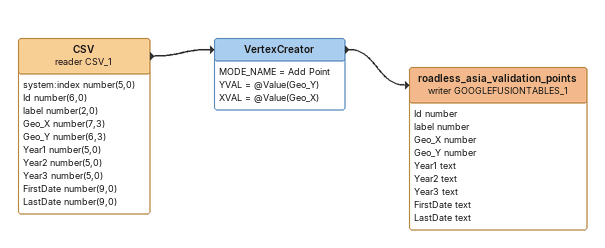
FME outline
CSV (reader CSV_1)
    attributes: system:index number(5,0), Id number(6,0), label number(2,0), Geo_X number(7,3), Geo_Y number(6,3), Year1 number(5,0), Year2 number(5,0), Year3 number(5,0), FirstDate number(9,0), LastDate number(9,0)
    -> VertexCreator
VertexCreator
    MODE_NAME = Add Point
    YVAL = @Value(Geo_Y)
    XVAL = @Value(Geo_X)
    -> roadless_asia_validation_points (writer GOOGLEFUSIONTABLES_1)
roadless_asia_validation_points (writer GOOGLEFUSIONTABLES_1)
    attributes: Id number, label number, Geo_X number, Geo_Y number, Year1 text, Year2 text, Year3 text, FirstDate text, LastDate text
